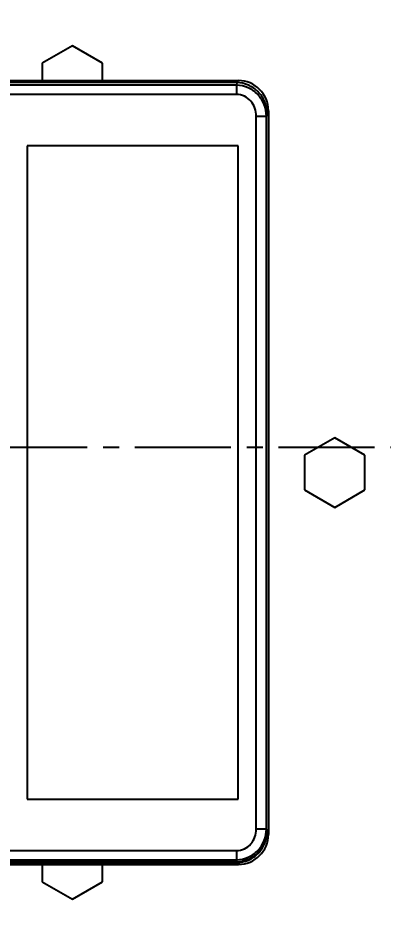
# Model space of a CAD drawing. Extents: x -329 to 5579, y -1951 to 3105.
# Drawn here: x 3082.3 to 3118.6, y -1559.6 to -1471 of the extents above; entities that cross this region are included whole.
import ezdxf

# ---------------------------------------------------------------- set-up
doc = ezdxf.new("R2010")
doc.units = 0
doc.header["$PDMODE"] = 3
doc.header["$PDSIZE"] = 1.5
doc.linetypes.add('CENTER', pattern=[17.8, 10.75, -2.35, 2.35, -2.35])
doc.linetypes.add('CENTER2', pattern=[28.575, 19.05, -3.175, 3.175, -3.175])
doc.layers.get('DEFPOINTS').update_dxf_attribs({"linetype": 'CONTINUOUS'})
for name, color, linetype in [('3', 112, 'CENTER'), ('DIM', 1, 'CONTINUOUS'), ('STAND-OFF-M3DXF_CONTINUOUS', 7, 'CONTINUOUS'), ('TOP_CASE-90ADXF_CONTINUOUS', 7, 'CONTINUOUS')]:
    doc.layers.add(name, color=color, linetype=linetype)
doc.styles.add('OMI-1', font='arial.ttf', dxfattribs={"oblique": 1})
doc.dimstyles.new('1', dxfattribs={"dimtxt": 4, "dimasz": 2.5, "dimexe": 0.8, "dimexo": 0.3, "dimgap": 0.5, "dimtad": 1, "dimtoh": 1, "dimdec": 1, "dimzin": 0, "dimtxsty": 'OMI-1', "dimcen": 0, "dimclrd": 256, "dimclre": 256, "dimclrt": 256, "dimazin": 3, "dimtfac": 0.8, "dimtdec": 1, "dimtix": 1, "dimtmove": 0, "dimatfit": 3, "dimtolj": 1, "dimtzin": 0})

# ---------------------------------------------------------------- blocks, each defined once
blk = doc.blocks.new('*D7087')
at = {"layer": 'DEFPOINTS', "color": 0}
for p in [(3165.7, -1438.609), (2899.7, -1477.221), (3165.7, -1477.221)]:
    blk.add_point(p, dxfattribs=at)
at = {"layer": 'DIM'}
for p, q in [((2899.7, -1476.921), (2899.7, -1437.809)), ((3165.7, -1476.921), (3165.7, -1437.809)), ((2902.2, -1438.609), (3163.2, -1438.609))]:
    blk.add_line(p, q, dxfattribs=at)
for points in [[(2902.2, -1438.192), (2902.2, -1439.025), (2899.7, -1438.609)], [(3163.2, -1439.025), (3163.2, -1438.192), (3165.7, -1438.609)]]:
    blk.add_solid(points, dxfattribs=at)
at = {"layer": 'DIM', "insert": (3032.7, -1436.066), "char_height": 4, "attachment_point": 5, "style": 'OMI-1'}
blk.add_mtext('\\A1;266.0', dxfattribs=at)
blk = doc.blocks.new('*D7088')
at = {"layer": 'DEFPOINTS', "color": 0}
for p in [(2905.95, -1548.783), (3159.7, -1548.783), (3159.7, -1592.543)]:
    blk.add_point(p, dxfattribs=at)
at = {"layer": 'DIM'}
for p, q in [((2905.95, -1549.083), (2905.95, -1593.343)), ((3159.7, -1549.083), (3159.7, -1593.343)), ((2908.45, -1592.543), (3157.2, -1592.543))]:
    blk.add_line(p, q, dxfattribs=at)
for points in [[(2908.45, -1592.126), (2908.45, -1592.96), (2905.95, -1592.543)], [(3157.2, -1592.96), (3157.2, -1592.126), (3159.7, -1592.543)]]:
    blk.add_solid(points, dxfattribs=at)
at = {"layer": 'DIM', "insert": (3032.825, -1590), "char_height": 4, "attachment_point": 5, "style": 'OMI-1'}
blk.add_mtext('\\A1;253.8', dxfattribs=at)

msp = doc.modelspace()

# ---------------------------------------------------------------- linework, layer by layer
at = {"layer": '3', "linetype": 'CENTER2', "ltscale": 0.5}
msp.add_line((3203.475, -1513.721), (2871.68, -1513.721), dxfattribs=at)
at = {"layer": 'STAND-OFF-M3DXF_CONTINUOUS', "color": 7, "linetype": 'CONTINUOUS'}
for p, q in [((3087.71, -1473.756), (3084.71, -1475.488)), ((3090.71, -1475.488), (3087.71, -1473.756)), ((3090.71, -1477.221), (3090.71, -1475.488)), ((3113.8, -1512.757), (3110.8, -1514.489)), ((3116.8, -1514.489), (3113.8, -1512.757)), ((3110.8, -1514.489), (3110.8, -1517.953)), ((3116.8, -1517.953), (3116.8, -1514.489)), ((3110.8, -1517.953), (3113.8, -1519.685)), ((3113.8, -1519.685), (3116.8, -1517.953)), ((3084.71, -1555.221), (3084.71, -1556.954)), ((3090.71, -1556.954), (3090.71, -1555.221)), ((3084.71, -1556.954), (3087.71, -1558.686)), ((3087.71, -1558.686), (3090.71, -1556.954))]:
    msp.add_line(p, q, dxfattribs=at)
at = {"layer": 'STAND-OFF-M3DXF_CONTINUOUS', "color": 0, "linetype": 'CONTINUOUS'}
msp.add_line((3084.71, -1475.488), (3084.71, -1477.221), dxfattribs=at)
at = {"layer": 'TOP_CASE-90ADXF_CONTINUOUS', "color": 7, "linetype": 'CONTINUOUS'}
for p, q in [((3104.019, -1477.42), (3072.535, -1477.42)), ((3072.735, -1477.221), (3104.218, -1477.221)), ((3104.043, -1477.69), (3072.885, -1477.69)), ((3104.019, -1477.42), (3104.218, -1477.221)), ((3104.075, -1477.421), (3104.043, -1477.69)), ((3104.043, -1477.69), (3104.043, -1478.604)), ((3104.043, -1478.604), (3072.885, -1478.604)), ((3107.044, -1480.387), (3107.002, -1480.747)), ((3107.044, -1480.387), (3107.214, -1480.217)), ((3107.214, -1480.217), (3107.214, -1552.225)), ((3106.003, -1551.696), (3106.003, -1480.747)), ((3106.003, -1480.747), (3107.002, -1480.747)), ((3107.002, -1551.696), (3107.002, -1480.747)), ((3083.2, -1483.721), (3083.2, -1548.721)), ((3104.2, -1483.721), (3083.2, -1483.721)), ((3104.2, -1548.721), (3104.2, -1483.721)), ((3083.2, -1548.721), (3104.2, -1548.721)), ((3107.002, -1551.696), (3106.003, -1551.696)), ((3107.002, -1551.696), (3107.044, -1552.055)), ((3107.214, -1552.225), (3107.044, -1552.055)), ((3010.363, -1553.838), (3104.043, -1553.838)), ((3104.043, -1553.838), (3104.043, -1554.752)), ((2940.386, -1554.947), (3104.029, -1554.947)), ((3010.363, -1554.752), (3104.043, -1554.752)), ((3104.029, -1554.947), (3104.029, -1555.032)), ((3104.043, -1554.752), (3104.066, -1554.946)), ((2940.196, -1555.221), (3104.218, -1555.221)), ((2940.386, -1555.032), (3104.029, -1555.032)), ((3104.218, -1555.221), (3104.029, -1555.032))]:
    msp.add_line(p, q, dxfattribs=at)
for centre, major_axis, ratio, start_param, end_param in [((3103.61, -1480.825), (1.457, 3.18), 0.836259, 0.347356, 0.365906), ((3104.21, -1480.225), (2.127, 2.127), 0.997265, -0.784029, 0.784029), ((3104.21, -1552.217), (-2.127, 2.127), 0.997265, -3.925621, -2.357564)]:
    msp.add_ellipse(centre, major_axis=major_axis, ratio=ratio, start_param=start_param, end_param=end_param, dxfattribs=at)
for points, knots in [([(3107.002, -1480.747), (3106.999, -1480.357), (3106.849, -1479.571), (3106.207, -1478.559), (3105.226, -1477.862), (3104.435, -1477.693), (3104.043, -1477.69)], [0, 0, 0, 0, 0.24917, 0.498853, 0.749216, 1, 1, 1, 1]), ([(3107.044, -1480.387), (3107.039, -1480.008), (3106.879, -1479.241), (3106.222, -1478.265), (3105.242, -1477.598), (3104.463, -1477.429), (3104.075, -1477.421)], [0, 0, 0, 0, 0.246643, 0.495762, 0.747358, 1, 1, 1, 1]), ([(3106.003, -1480.747), (3106.003, -1480.479), (3105.912, -1479.94), (3105.503, -1479.229), (3104.851, -1478.726), (3104.31, -1478.604), (3104.043, -1478.604)], [0, 0, 0, 0, 0.250326, 0.50044, 0.750303, 1, 1, 1, 1]), ([(3104.043, -1554.752), (3104.435, -1554.749), (3105.226, -1554.581), (3106.207, -1553.884), (3106.849, -1552.871), (3106.999, -1552.085), (3107.002, -1551.696)], [0, 0, 0, 0, 0.250784, 0.501147, 0.75083, 1, 1, 1, 1]), ([(3104.043, -1553.838), (3104.31, -1553.838), (3104.851, -1553.717), (3105.503, -1553.213), (3105.912, -1552.503), (3106.003, -1551.963), (3106.003, -1551.696)], [0, 0, 0, 0, 0.249697, 0.49956, 0.749674, 1, 1, 1, 1]), ([(3104.066, -1554.946), (3104.452, -1554.938), (3105.226, -1554.776), (3106.207, -1554.131), (3106.872, -1553.181), (3107.038, -1552.427), (3107.044, -1552.055)], [0, 0, 0, 0, 0.254404, 0.506844, 0.755287, 1, 1, 1, 1]), ([(3104.084, -1555.031), (3104.471, -1555.023), (3105.247, -1554.855), (3106.225, -1554.188), (3106.882, -1553.209), (3107.04, -1552.437), (3107.044, -1552.055)], [0, 0, 0, 0, 0.251313, 0.502203, 0.751797, 1, 1, 1, 1]), ([(3104.066, -1554.946), (3104.068, -1554.966), (3104.074, -1554.993), (3104.078, -1555.024), (3104.084, -1555.031)], [0, 0, 0, 0, 0.681771, 1, 1, 1, 1])]:
    msp.add_open_spline(points, degree=3, knots=knots, dxfattribs=at)
for points in [[(3104.029, -1554.947), (3104.041, -1554.947), (3104.053, -1554.947), (3104.066, -1554.946)], [(3104.029, -1555.032), (3104.047, -1555.032), (3104.066, -1555.032), (3104.084, -1555.031)]]:
    msp.add_open_spline(points, degree=3, dxfattribs=at)

# ---------------------------------------------------------------- dimensions: what is measured, and where the dimension line sits
at = {"layer": 'DIM'}
for base, p1, p2, picture, middle in [((3165.7, -1438.609), (2899.7, -1477.221), (3165.7, -1477.221), '*D7087', (3032.7, -1436.066)), ((3159.700313363, -1592.543165102), (2905.950313363, -1548.782902353), (3159.700313363, -1548.782902353), '*D7088', (3032.825313363, -1589.999508895))]:
    dim = msp.add_linear_dim(base=base, p1=p1, p2=p2, dimstyle='1', dxfattribs=at)
    dim.commit()
    dim.dimension.update_dxf_attribs({"geometry": picture, "text_midpoint": middle})

doc.saveas('drawing.dxf')
